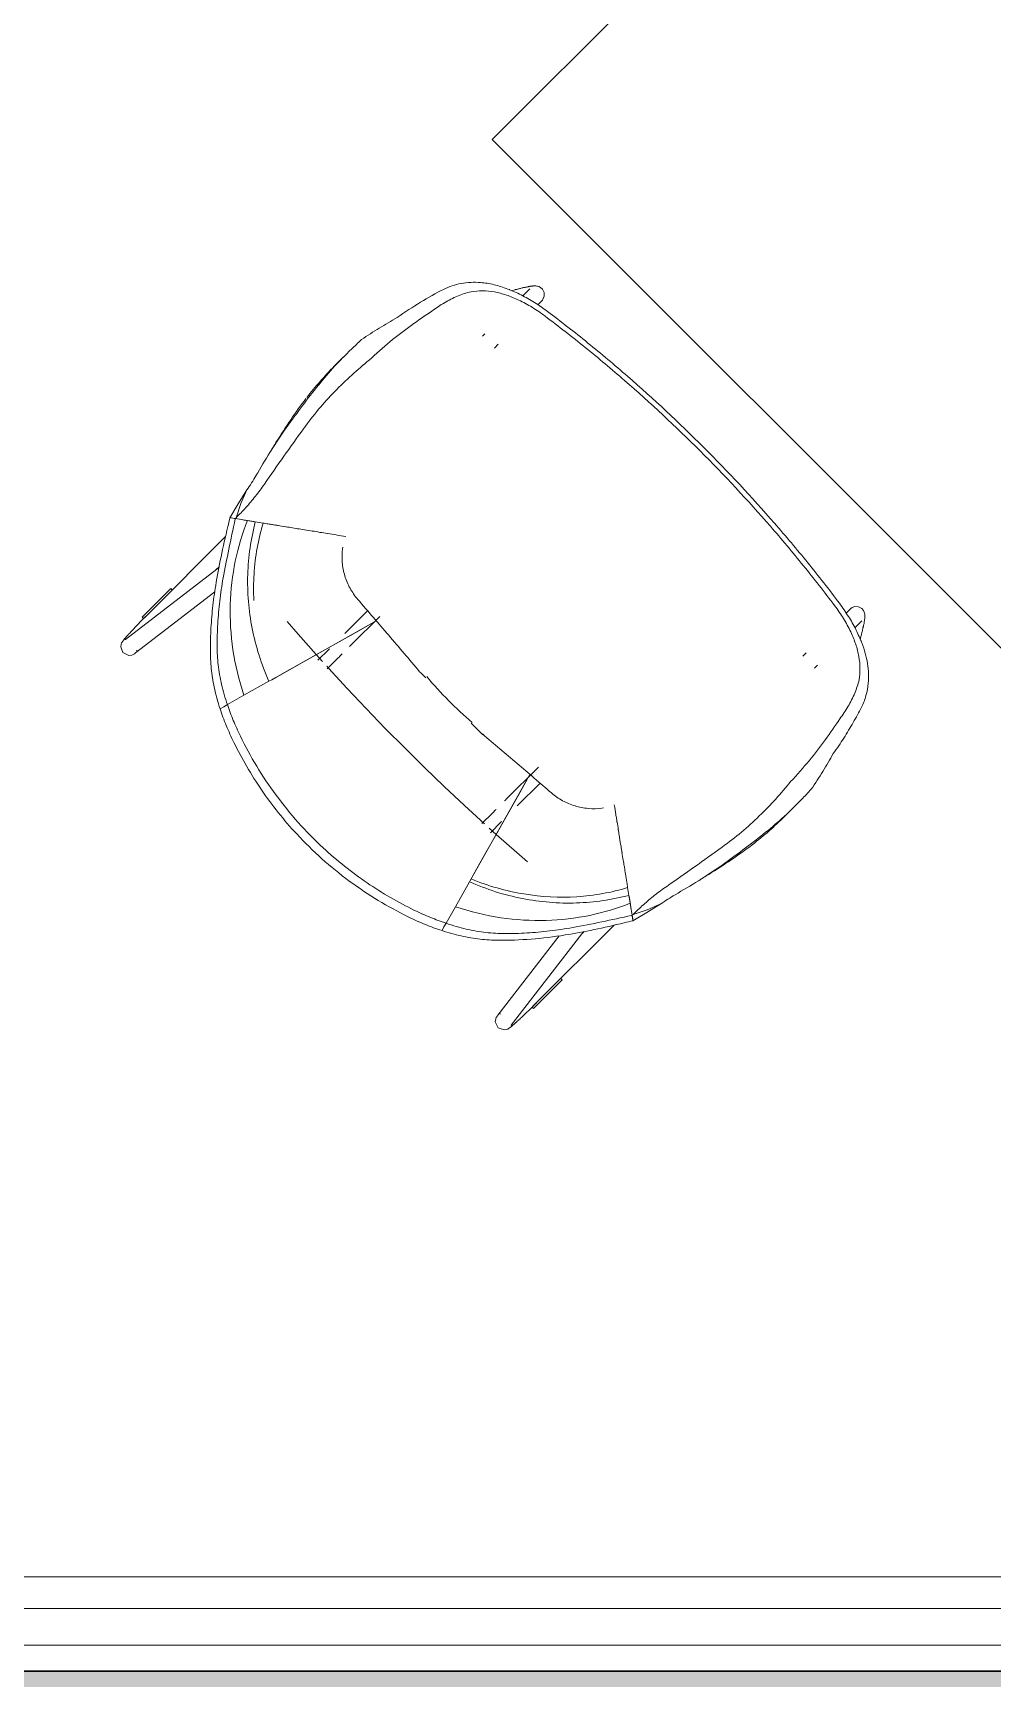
# Model space of a CAD drawing. Header units: millimetres. Extents: x 155927 to 295199, y -4084 to 97293.
# Drawn here: x 158432 to 159346, y 26065 to 27635 of the extents above; entities that cross this region are included whole.
import ezdxf

# ---------------------------------------------------------------- set-up
doc = ezdxf.new("R2010")
doc.units = ezdxf.units.MM
doc.header["$MEASUREMENT"] = 0
for name, color, linetype, lineweight in [('A-WALL-PATT', 7, 'CONTINUOUS', 9), ('I-FURN', 8, 'CONTINUOUS', 9), ('I-WALL', 7, 'CONTINUOUS', 9)]:
    doc.layers.add(name, color=color, linetype=linetype, lineweight=lineweight)

msp = doc.modelspace()

# ---------------------------------------------------------------- hatches: boundary and pattern name
at = {"layer": 'A-WALL-PATT'}
msp.add_hatch(color=256, dxfattribs=at).paths.add_polyline_path([(160696.7, 26057.6), (160696.7, 26072.6), (157247.8, 26072.6), (157247.8, 26057.6), (160138.2, 26057.6)], flags=0)

# ---------------------------------------------------------------- linework, layer by layer
at = {"layer": 'I-FURN'}
for p, q in [((159364.5, 28028.4), (158869.5, 27533.5)), ((158869.5, 27533.5), (159364.5, 27038.5)), ((158886, 27390.8), (158886.1, 27390.3)), ((158891.3, 27390.2), (158887.9, 27389.3)), ((158891.5, 27390.3), (158891.3, 27390.2)), ((158892.2, 27390.5), (158891.5, 27390.3)), ((158892.9, 27390.6), (158892.2, 27390.5)), ((158893.7, 27390.8), (158892.9, 27390.6)), ((158894.4, 27391), (158893.7, 27390.8)), ((158895.1, 27391.2), (158894.4, 27391)), ((158895.8, 27391.4), (158895.1, 27391.2)), ((158896.5, 27391.5), (158895.8, 27391.4)), ((158897.2, 27391.7), (158896.5, 27391.5)), ((158897.9, 27391.9), (158897.2, 27391.7)), ((158898.6, 27392), (158897.9, 27391.9)), ((158899.2, 27392.2), (158898.6, 27392)), ((158905.4, 27391), (158898.7, 27384.3)), ((158899.9, 27392.3), (158899.2, 27392.2)), ((158900.5, 27392.5), (158899.9, 27392.3)), ((158901.2, 27392.6), (158900.5, 27392.5)), ((158901.8, 27392.7), (158901.2, 27392.6)), ((158902.4, 27392.8), (158901.8, 27392.7)), ((158903, 27393), (158902.4, 27392.8)), ((158903.6, 27393.1), (158903, 27393)), ((158904.2, 27393.2), (158903.6, 27393.1)), ((158904.7, 27393.3), (158904.2, 27393.2)), ((158905.3, 27393.4), (158904.7, 27393.3)), ((158905.8, 27393.5), (158905.3, 27393.4)), ((158906.3, 27393.5), (158905.8, 27393.5)), ((158906.8, 27393.6), (158906.3, 27393.5)), ((158907.3, 27393.7), (158906.8, 27393.6)), ((158907.8, 27393.7), (158907.3, 27393.7)), ((158908.2, 27393.8), (158907.8, 27393.7)), ((158908.7, 27393.8), (158908.2, 27393.8)), ((158909.2, 27393.8), (158908.7, 27393.8)), ((158909.6, 27393.9), (158909.2, 27393.8)), ((158910.1, 27393.9), (158909.6, 27393.9)), ((158910.6, 27393.9), (158910.1, 27393.9)), ((158911.2, 27393.8), (158910.6, 27393.9)), ((158911.9, 27393.7), (158911.2, 27393.8)), ((158912.7, 27393.6), (158911.9, 27393.7)), ((158913.9, 27393.2), (158912.7, 27393.6)), ((158915.4, 27392.5), (158913.9, 27393.2)), ((158917.3, 27390.8), (158915.4, 27392.5)), ((158918.9, 27387.7), (158917.3, 27390.8)), ((158918.2, 27381.8), (158917.3, 27380.4)), ((158919, 27384.2), (158918.2, 27381.8)), ((158918.9, 27387.7), (158919, 27384.2)), ((158912.9, 27375.9), (158916.7, 27379.7)), ((158917.3, 27380.4), (158916.7, 27379.7)), ((158862.4, 27348.1), (158860.3, 27345.9)), ((158871.6, 27334.6), (158875.3, 27338.3)), ((158727.4, 27325.8), (158721.5, 27319.8)), ((158664.3, 27245.7), (158671.5, 27256.4)), ((158671.5, 27256.4), (158679.7, 27267.7)), ((158657.5, 27235.1), (158664.3, 27245.7)), ((158635.5, 27199.3), (158627.3, 27186)), ((158629.8, 27186.3), (158635.5, 27199.3)), ((158627.3, 27186), (158619.2, 27172.7)), ((158625.2, 27172.8), (158629.8, 27186.3)), ((158624.6, 27171.9), (158619.3, 27172.8)), ((158624.6, 27171.9), (158619.3, 27172.8)), ((158619.3, 27172.8), (158624.6, 27171.9)), ((158624.5, 27171.4), (158624.6, 27171.9)), ((158625.2, 27172.8), (158624.6, 27171.9)), ((158630, 27171), (158636.1, 27170.1)), ((158636.1, 27170.1), (158640.4, 27169.4)), ((158640.4, 27169.4), (158643.6, 27168.8)), ((158643.6, 27168.8), (158651, 27167.6)), ((158615.3, 27154.8), (158541.3, 27080.8)), ((158727.1, 27144.6), (158726.8, 27143.1)), ((158606.9, 27123.8), (158519.7, 27056.6)), ((158606.4, 27123.3), (158609.1, 27126)), ((158606.9, 27123.8), (158608.1, 27124.6)), ((158608.1, 27124.6), (158608.2, 27124.6)), ((158529.4, 27043.9), (158605, 27102.1)), ((158562.9, 27105.2), (158535.6, 27078)), ((158562.9, 27105.2), (158564.3, 27103.8)), ((158750.6, 27084.1), (158728.9, 27062.4)), ((159210.7, 27085.7), (159206.9, 27081.9)), ((159211.4, 27086.3), (159210.7, 27085.7)), ((159212.8, 27087.2), (159211.4, 27086.3)), ((159215.2, 27088), (159212.8, 27087.2)), ((159218.7, 27087.9), (159215.2, 27088)), ((159218.7, 27087.9), (159221.8, 27086.3)), ((159221.8, 27086.3), (159223.5, 27084.4)), ((159223.5, 27084.4), (159224.2, 27082.8)), ((158528, 27067.2), (158528.8, 27068.1)), ((158528.8, 27068.1), (158529.7, 27069)), ((158529.7, 27069), (158530.6, 27069.9)), ((158530.6, 27069.9), (158531.5, 27070.8)), ((158531.5, 27070.8), (158532.4, 27071.8)), ((158532.4, 27071.8), (158533.3, 27072.7)), ((158533.3, 27072.7), (158534.2, 27073.7)), ((158534.2, 27073.7), (158535.2, 27074.7)), ((158535.2, 27074.7), (158536.1, 27075.6)), ((158537, 27076.5), (158535.7, 27077.9)), ((158536.1, 27075.6), (158537.1, 27076.6)), ((158541.3, 27080.8), (158537, 27076.5)), ((158537.1, 27076.6), (158538.1, 27077.6)), ((158538.1, 27077.6), (158539.1, 27078.6)), ((158539.1, 27078.6), (158540.1, 27079.6)), ((158540.1, 27079.6), (158541.1, 27080.6)), ((158541.1, 27080.6), (158541.3, 27080.8)), ((158659.3, 27018.3), (158758.9, 27074.4)), ((158673.9, 27073.9), (158684.4, 27061.8)), ((158735.2, 27051.7), (158762.2, 27078.7)), ((158758.9, 27074.4), (158742.2, 27065)), ((159215.3, 27067.7), (159222, 27074.4)), ((159223.2, 27068.2), (159223, 27067.6)), ((159223.3, 27068.9), (159223.2, 27068.2)), ((159223.5, 27069.5), (159223.3, 27068.9)), ((159223.6, 27070.2), (159223.5, 27069.5)), ((159223.7, 27070.8), (159223.6, 27070.2)), ((159223.9, 27071.4), (159223.7, 27070.8)), ((159224, 27072), (159223.9, 27071.4)), ((159224.1, 27072.6), (159224, 27072)), ((159224.2, 27073.2), (159224.1, 27072.6)), ((159224.2, 27082.8), (159224.6, 27081.7)), ((159224.3, 27073.7), (159224.2, 27073.2)), ((159224.4, 27074.3), (159224.3, 27073.7)), ((159224.5, 27074.8), (159224.4, 27074.3)), ((159224.6, 27075.8), (159224.5, 27075.3)), ((159224.5, 27075.3), (159224.5, 27074.8)), ((159224.6, 27081.7), (159224.8, 27080.9)), ((159224.7, 27076.3), (159224.6, 27075.8)), ((159224.8, 27077.2), (159224.7, 27076.8)), ((159224.7, 27076.8), (159224.7, 27076.3)), ((159224.8, 27080.9), (159224.8, 27080.2)), ((159224.8, 27080.2), (159224.9, 27079.6)), ((159224.9, 27078.6), (159224.8, 27078.2)), ((159224.8, 27078.2), (159224.8, 27077.7)), ((159224.8, 27077.7), (159224.8, 27077.2)), ((159224.9, 27079.6), (159224.9, 27079.1)), ((159224.9, 27079.1), (159224.9, 27078.6)), ((158515.2, 27049.7), (158515.6, 27052.2)), ((158515.6, 27052.2), (158516.1, 27053.4)), ((158516.1, 27053.4), (158516.5, 27054.1)), ((158516.5, 27054.1), (158516.9, 27054.6)), ((158516.9, 27054.6), (158517.2, 27055.1)), ((158517.2, 27055.1), (158517.5, 27055.5)), ((158517.5, 27055.5), (158517.9, 27056)), ((158517.9, 27056), (158518.2, 27056.4)), ((158518.2, 27056.4), (158518.6, 27056.9)), ((158518.6, 27056.9), (158519, 27057.4)), ((158519, 27057.4), (158519.5, 27057.9)), ((158519.4, 27056.4), (158519.5, 27056.4)), ((158519.5, 27057.9), (158520, 27058.5)), ((158519.5, 27056.4), (158519.6, 27056.5)), ((158519.6, 27056.5), (158519.7, 27056.6)), ((158520, 27058.5), (158520.5, 27059.1)), ((158520.5, 27059.1), (158521, 27059.7)), ((158521, 27059.7), (158521.6, 27060.3)), ((158521.6, 27060.3), (158522.2, 27061)), ((158522.2, 27061), (158522.8, 27061.7)), ((158522.8, 27061.7), (158523.5, 27062.4)), ((158523.5, 27062.4), (158524.2, 27063.1)), ((158524.2, 27063.1), (158524.9, 27063.9)), ((158524.9, 27063.9), (158525.6, 27064.7)), ((158525.6, 27064.7), (158526.4, 27065.5)), ((158526.4, 27065.5), (158527.2, 27066.3)), ((158527.2, 27066.3), (158528, 27067.2)), ((158684.4, 27061.8), (158701.5, 27042.4)), ((158720.7, 27052.9), (158701.2, 27041.9)), ((158742.2, 27065), (158720.7, 27052.9)), ((159220.3, 27056.9), (159221.2, 27060.3)), ((159221.3, 27060.5), (159221.2, 27060.3)), ((159221.5, 27061.2), (159221.3, 27060.5)), ((159221.3, 27055.1), (159221.8, 27054.9)), ((159221.7, 27061.9), (159221.5, 27061.2)), ((159221.8, 27062.6), (159221.7, 27061.9)), ((159222, 27063.4), (159221.8, 27062.6)), ((159222.2, 27064.1), (159222, 27063.4)), ((159222.4, 27064.8), (159222.2, 27064.1)), ((159222.6, 27065.5), (159222.4, 27064.8)), ((159222.7, 27066.2), (159222.6, 27065.5)), ((159222.9, 27066.9), (159222.7, 27066.2)), ((159223, 27067.6), (159222.9, 27066.9)), ((158517.3, 27044.1), (158515.2, 27049.7)), ((158517.3, 27044.1), (158523.1, 27041.4)), ((158523.1, 27041.4), (158525.8, 27041.8)), ((158525.8, 27041.8), (158527.1, 27042.3)), ((158527.1, 27042.3), (158527.8, 27042.7)), ((158527.8, 27042.7), (158528.3, 27043.1)), ((158528.3, 27043.1), (158528.8, 27043.4)), ((158528.8, 27043.4), (158529.2, 27043.8)), ((158529.2, 27043.8), (158529.4, 27043.9)), ((158530.2, 27045.7), (158530.3, 27045.9)), ((158530.3, 27045.9), (158530.5, 27046.1)), ((158530.5, 27046.1), (158530.7, 27046.4)), ((158701.2, 27041.9), (158684.5, 27032.5)), ((158701.5, 27042.4), (158707.6, 27035.7)), ((158713.6, 27047.1), (158703.3, 27036.8)), ((158712.2, 27028.7), (158722.1, 27038.6)), ((158713.6, 27047.1), (158714.3, 27047.8)), ((158722.7, 27039.2), (158722.1, 27038.6)), ((158723.4, 27039.9), (158722.7, 27039.2)), ((158724.1, 27040.6), (158723.4, 27039.9)), ((158724.8, 27041.3), (158724.1, 27040.6)), ((158725.6, 27042.1), (158724.8, 27041.3)), ((158726.3, 27042.8), (158725.6, 27042.1)), ((158734.3, 27050.9), (158733.5, 27050)), ((158735.2, 27051.7), (158734.3, 27050.9)), ((159168.8, 27043.8), (159165.6, 27040.6)), ((158671.5, 27025.2), (158663, 27020.4)), ((158684.5, 27032.5), (158671.5, 27025.2)), ((158713.4, 27029.2), (158711.7, 27031.2)), ((158731.2, 27010), (158713.4, 27029.2)), ((159176.9, 27029.3), (159179.8, 27032.2)), ((158656.6, 27016.8), (158632.7, 27003.4)), ((158632.7, 27003.4), (158656.6, 27016.8)), ((158659.3, 27018.3), (158656.6, 27016.8)), ((158656.6, 27016.8), (158659.3, 27018.3)), ((158663, 27020.4), (158659.3, 27018.3)), ((158749.2, 26990.9), (158731.2, 27010)), ((158610, 26990.5), (158613.5, 26992.5)), ((158610, 26990.5), (158613.5, 26992.5)), ((158613.5, 26992.5), (158617, 26994.5)), ((158613.5, 26992.5), (158617, 26994.5)), ((158632.7, 27003.4), (158617, 26994.5)), ((158617, 26994.5), (158632.7, 27003.4)), ((158767.5, 26971.9), (158749.2, 26990.9)), ((158786.1, 26953.2), (158767.5, 26971.9)), ((158860.5, 26965.7), (158860.2, 26966.5)), ((158804.9, 26934.7), (158786.1, 26953.2)), ((158823.8, 26916.4), (158804.9, 26934.7)), ((158905.5, 26927.9), (158849.3, 26828.3)), ((158913.5, 26935), (158882.7, 26904.2)), ((158896, 26911.1), (158905.5, 26927.9)), ((158843, 26898.4), (158823.8, 26916.4)), ((158884, 26889.7), (158896, 26911.1)), ((158893.4, 26897.9), (158915.1, 26919.6)), ((158862.2, 26880.7), (158843, 26898.4)), ((158881.1, 26902.6), (158882, 26903.4)), ((158882, 26903.4), (158882.7, 26904.2)), ((158974.1, 26895.8), (158975.6, 26896)), ((159150.8, 26890.4), (159156.8, 26896.4)), ((158869.6, 26891.1), (158859.7, 26881.2)), ((158867.8, 26872.3), (158878.1, 26882.6)), ((158869.6, 26891.1), (158870.3, 26891.7)), ((158870.3, 26891.7), (158871, 26892.4)), ((158871, 26892.4), (158871.7, 26893.2)), ((158871.7, 26893.2), (158872.4, 26893.9)), ((158872.4, 26893.9), (158873.2, 26894.6)), ((158872.9, 26870.1), (158884, 26889.7)), ((158878.7, 26883.2), (158878.1, 26882.6)), ((158863.5, 26853.4), (158872.9, 26870.1)), ((158873.4, 26870.5), (158866.7, 26876.6)), ((158892.8, 26853.4), (158873.4, 26870.5)), ((158856.2, 26840.5), (158863.5, 26853.4)), ((158903.1, 26844.5), (158892.8, 26853.4)), ((159098.7, 26848.6), (159087.4, 26840.5)), ((158851.4, 26832), (158856.2, 26840.5)), ((159076.7, 26833.3), (159066.1, 26826.5)), ((159087.4, 26840.5), (159076.7, 26833.3)), ((158834.4, 26801.7), (158847.8, 26825.6)), ((158847.8, 26825.6), (158834.4, 26801.7)), ((158847.8, 26825.6), (158849.3, 26828.3)), ((158849.3, 26828.3), (158847.8, 26825.6)), ((158849.3, 26828.3), (158851.4, 26832)), ((158998.6, 26820), (158999.8, 26812.6)), ((158825.5, 26786), (158834.4, 26801.7)), ((158834.4, 26801.7), (158825.5, 26786)), ((158999.8, 26812.6), (159000.4, 26809.4)), ((159000.4, 26809.4), (159001.1, 26805.1)), ((159001.1, 26805.1), (159002, 26799)), ((159017, 26796.3), (159030.3, 26804.5)), ((159030.3, 26804.5), (159017.3, 26798.7)), ((158825.5, 26786), (158823.5, 26782.5)), ((158825.5, 26786), (158823.5, 26782.5)), ((159002.9, 26793.6), (159002.4, 26793.5)), ((159003.8, 26794.2), (159002.9, 26793.6)), ((159003.8, 26788.3), (159002.9, 26793.6)), ((159003.7, 26788.9), (159002.9, 26793.6)), ((159002.9, 26793.6), (159003.8, 26788.3)), ((159003.7, 26788.2), (159017, 26796.3)), ((159017.3, 26798.7), (159003.8, 26794.2)), ((158823.5, 26782.5), (158821.6, 26779)), ((158823.5, 26782.5), (158821.6, 26779)), ((158933.2, 26774), (158874.9, 26698.4)), ((158887.6, 26688.7), (158954.8, 26775.9)), ((158911.8, 26710.3), (158985.8, 26784.2)), ((158957, 26778.1), (158954.4, 26775.4)), ((158954.8, 26775.9), (158955.6, 26777.1)), ((158909, 26704.6), (158936.2, 26731.9)), ((158934.8, 26733.3), (158936.2, 26731.9)), ((158907.6, 26706), (158911.8, 26710.3)), ((158907.6, 26706.1), (158908.6, 26707.1)), ((158908.6, 26707.1), (158909.6, 26708.1)), ((158909.6, 26708.1), (158910.6, 26709.1)), ((158910.6, 26709.1), (158911.6, 26710.1)), ((158911.6, 26710.1), (158911.8, 26710.3)), ((158872.4, 26692.1), (158872.9, 26694.8)), ((158875.1, 26686.3), (158872.4, 26692.1)), ((158872.9, 26694.8), (158873.4, 26696)), ((158873.4, 26696), (158873.8, 26696.8)), ((158873.8, 26696.8), (158874.1, 26697.3)), ((158874.1, 26697.3), (158874.4, 26697.8)), ((158874.4, 26697.8), (158874.8, 26698.2)), ((158874.8, 26698.2), (158874.9, 26698.4)), ((158876.7, 26699.2), (158876.9, 26699.3)), ((158876.9, 26699.3), (158877.1, 26699.5)), ((158877.1, 26699.5), (158877.4, 26699.7)), ((158891.3, 26690.6), (158892, 26691.2)), ((158892, 26691.2), (158892.7, 26691.8)), ((158892.7, 26691.8), (158893.4, 26692.5)), ((158893.4, 26692.5), (158894.1, 26693.1)), ((158894.1, 26693.1), (158894.9, 26693.9)), ((158894.9, 26693.9), (158895.7, 26694.6)), ((158895.7, 26694.6), (158896.5, 26695.4)), ((158896.5, 26695.4), (158897.4, 26696.2)), ((158897.4, 26696.2), (158898.2, 26697)), ((158898.2, 26697), (158899.1, 26697.8)), ((158899.1, 26697.8), (158900, 26698.7)), ((158900, 26698.7), (158900.9, 26699.5)), ((158900.9, 26699.5), (158901.8, 26700.4)), ((158901.8, 26700.4), (158902.8, 26701.4)), ((158902.8, 26701.4), (158903.7, 26702.3)), ((158903.7, 26702.3), (158904.7, 26703.2)), ((158904.7, 26703.2), (158905.7, 26704.2)), ((158905.7, 26704.2), (158906.6, 26705.1)), ((158906.6, 26705.1), (158907.6, 26706.1)), ((158908.9, 26704.6), (158907.6, 26706)), ((158875.1, 26686.3), (158880.8, 26684.2)), ((158880.8, 26684.2), (158883.3, 26684.6)), ((158883.3, 26684.6), (158884.4, 26685.1)), ((158884.4, 26685.1), (158885.1, 26685.5)), ((158885.1, 26685.5), (158885.6, 26685.9)), ((158885.6, 26685.9), (158886.1, 26686.2)), ((158886.1, 26686.2), (158886.6, 26686.5)), ((158886.6, 26686.5), (158887, 26686.9)), ((158887, 26686.9), (158887.5, 26687.2)), ((158887.4, 26688.5), (158887.6, 26688.6)), ((158887.4, 26688.4), (158887.4, 26688.5)), ((158887.5, 26687.2), (158887.9, 26687.6)), ((158887.6, 26688.6), (158887.6, 26688.7)), ((158887.9, 26687.6), (158888.4, 26688)), ((158888.4, 26688), (158888.9, 26688.5)), ((158888.9, 26688.5), (158889.5, 26689)), ((158889.5, 26689), (158890.1, 26689.5)), ((158890.1, 26689.5), (158890.7, 26690)), ((158890.7, 26690), (158891.3, 26690.6)), ((157700, 26162.5), (160100, 26162.5)), ((160100, 26132.5), (157700, 26132.5)), ((160100, 26132.5), (157700, 26132.5)), ((157700, 26097.5), (160100, 26097.5))]:
    msp.add_line(p, q, dxfattribs=at)
msp.add_arc((159094.6, 27263.6), 376.1, 220.1259, 229.5293, dxfattribs=at)
for centre, major_axis, ratio, start_param, end_param in [((162940.2, 25518.6), (4235.4, 4235.4), 0.743145, 1.876602, 1.878583), ((163183.8, 24464.2), (3756.6, -3756.6), 0.981627, 3.381927, 3.386869), ((158118.3, 27132.6), (411.5, 411.5), 0.743145, 5.413461, 5.430001), ((157349.6, 31109.2), (4235.4, 4235.4), 0.743145, 4.404602, 4.406583), ((156295.2, 31352.8), (3756.6, -3756.6), 0.981627, 6.037909, 6.042851), ((158963.6, 26287.3), (411.5, 411.5), 0.743145, 0.853184, 0.869724)]:
    msp.add_ellipse(centre, major_axis=major_axis, ratio=ratio, start_param=start_param, end_param=end_param, dxfattribs=at)
for points, knots in [([(158823, 27390.6), (158825.7, 27391.9), (158831.2, 27394.2), (158842.8, 27397.1), (158856.2, 27397.8), (158871.2, 27395.4), (158879.9, 27392.6), (158884.3, 27390.9)], [-1, -1, -1, -1, -0.85, -0.7, -0.4, -0.2, 0, 0, 0, 0]), ([(158922.2, 27369.5), (158935.2, 27359.7), (158960.9, 27339.7), (159011.3, 27297.3), (159071.8, 27240.8), (159128.3, 27180.3), (159170.7, 27129.9), (159190.8, 27104.2), (159200.5, 27091.2)], [-1, -1, -1, -1, -0.875, -0.75, -0.5, -0.25, -0.125, 0, 0, 0, 0]), ([(159196, 27088.9), (159186.3, 27101.8), (159166.4, 27127.3), (159124.5, 27177.3), (159068.4, 27237.4), (159008.4, 27293.4), (158958.4, 27335.4), (158932.8, 27355.3), (158919.9, 27365)], [-1, -1, -1, -1, -0.875, -0.75, -0.5, -0.25, -0.125, 0, 0, 0, 0]), ([(158718.9, 27317.3), (158714.2, 27312.5), (158705.2, 27302.9), (158696.7, 27292.6), (158692.7, 27287.5)], [0, 0, 0, 0, 0.5, 0.9689685, 0.9689685, 0.9689685, 0.9689685]), ([(158651, 27167.6), (158646.4, 27152.1), (158641.9, 27127.6), (158641.8, 27102.3), (158642.2, 27093.9)], [0, 0, 0, 0, 0.3333333, 0.5000122, 0.5000122, 0.5000122, 0.5000122]), ([(158651, 27167.6), (158651.6, 27167.5), (158653.2, 27167.3), (158657.2, 27166.6), (158660.6, 27166.1), (158662, 27165.8)], [-1, -1, -1, -1, -0.8928571, -0.7857143, -0.7142857, -0.7142857, -0.7142857, -0.7142857]), ([(158661.8, 27165.9), (158662.5, 27165.8), (158663.7, 27165.6), (158665, 27165.4), (158665.5, 27165.3)], [-0.71428571, -0.71428571, -0.71428571, -0.71428571, -0.67857143, -0.65678994, -0.65678994, -0.65678994, -0.65678994]), ([(159221.7, 26992), (159223.4, 26995.6), (159226.2, 27003), (159228.8, 27016.8), (159228.2, 27030.5), (159225.4, 27043.4), (159223.2, 27050), (159221.9, 27053.3)], [0, 0, 0, 0, 0.2, 0.4, 0.7, 0.85, 1, 1, 1, 1]), ([(158789.3, 26792.2), (158779.6, 26796.9), (158760.6, 26807.3), (158733, 26825.8), (158706.8, 26847.1), (158677.8, 26875.6), (158654, 26905.5), (158635.2, 26935.3), (158627, 26950.6), (158623.2, 26958.3)], [-1, -1, -1, -1, -0.861111, -0.722222, -0.583333, -0.444444, -0.222222, -0.111111, 0, 0, 0, 0]), ([(158629.4, 26964.4), (158634, 26954.8), (158644.4, 26935.7), (158662.9, 26908), (158684.1, 26881.8), (158712.6, 26852.8), (158742.6, 26829), (158772.4, 26810.2), (158787.7, 26802.1), (158795.4, 26798.3)], [-1, -1, -1, -1, -0.861111, -0.722222, -0.583333, -0.444444, -0.222222, -0.111111, 0, 0, 0, 0]), ([(158988.6, 26881.7), (158988.4, 26883), (158988, 26885.7), (158987.6, 26888.4), (158987.3, 26889.8)], [0.85714286, 0.85714286, 0.85714286, 0.85714286, 0.89285714, 0.93070121, 0.93070121, 0.93070121, 0.93070121]), ([(158988.5, 26882.8), (158988.9, 26880.2), (158989.4, 26877.4), (158989.8, 26874.5), (158989.9, 26874.3)], [-0.85714286, -0.85714286, -0.85714286, -0.85714286, -0.78571429, -0.77790979, -0.77790979, -0.77790979, -0.77790979]), ([(158991.1, 26866.7), (158991, 26867.3), (158990.6, 26869.7), (158990.2, 26872.3), (158989.9, 26874.2), (158989.9, 26874.3)], [0.71428571, 0.71428571, 0.71428571, 0.71428571, 0.73214286, 0.78571429, 0.78716796, 0.78716796, 0.78716796, 0.78716796])]:
    msp.add_open_spline(points, degree=3, knots=knots, dxfattribs=at)
for points in [[(158778.8, 27363.6), (158786.3, 27368.9), (158801.1, 27378.7), (158815.8, 27387), (158823, 27390.6)], [(158849.3, 27388.3), (158844.9, 27387.3), (158836.3, 27384.5), (158823.9, 27378.1), (158815.9, 27372.8), (158812, 27369.9)], [(158894.9, 27380.3), (158890.9, 27382.2), (158883.1, 27385.4), (158871.5, 27388.4), (158860.1, 27389.5), (158852.9, 27388.9), (158849.3, 27388.3)], [(158884.3, 27390.9), (158888.5, 27389.3), (158897, 27385.5), (158909.8, 27378.3), (158918.1, 27372.6), (158922.2, 27369.5)], [(158812, 27369.9), (158805.5, 27365.6), (158792.2, 27356.4), (158771.9, 27341), (158758.7, 27329.2), (158752.1, 27323)], [(158919.9, 27365), (158915.9, 27368.1), (158907.6, 27373.7), (158899.2, 27378.3), (158894.9, 27380.3)], [(158744.8, 27342.6), (158750.5, 27346.5), (158761.7, 27353.8), (158773.1, 27360.4), (158778.8, 27363.6)], [(158725.3, 27323.6), (158728.5, 27326.9), (158735, 27333.4), (158741.6, 27339.6), (158744.8, 27342.6)], [(158679.7, 27267.7), (158684.6, 27274.3), (158694.3, 27287.4), (158709.3, 27306.4), (158719.8, 27318.1), (158725.3, 27323.6)], [(158752.1, 27323), (158746.5, 27318.5), (158735.4, 27308.9), (158719.2, 27293.4), (158703.8, 27276.4), (158694.2, 27264.1), (158689.6, 27257.7)], [(158725.2, 27323.6), (158723.1, 27321.5), (158721, 27319.4), (158718.9, 27317.3)], [(158691.9, 27286.5), (158686.9, 27280), (158677.3, 27266.4), (158668.1, 27252.2), (158663.6, 27245)], [(158689.6, 27257.7), (158683.3, 27249), (158670.8, 27231.4), (158658.4, 27213.8), (158652.3, 27204.9)], [(158635.5, 27199.3), (158637, 27201.5), (158640, 27205.9), (158642.9, 27210.6), (158644.3, 27212.9)], [(158652.3, 27204.9), (158649.5, 27200.9), (158643.8, 27193.2), (158634.7, 27182.4), (158628.4, 27175.9), (158625.2, 27172.8)], [(158617.4, 27164.3), (158615, 27154.5), (158610.7, 27135.3), (158607.3, 27117), (158605.8, 27108.1)], [(158612.9, 27115.3), (158614.6, 27124.3), (158618.2, 27142.6), (158622.3, 27161.7), (158624.5, 27171.4)], [(158636.1, 27170.1), (158626.3, 27145.5), (158614.7, 27091), (158623.1, 27032.1), (158632.7, 27003.4)], [(158624.6, 27171.9), (158623.2, 27172.1), (158621.4, 27172.4), (158619.3, 27172.8)], [(158624.6, 27171.9), (158627.3, 27171.5), (158629.6, 27171.1), (158631.6, 27170.8)], [(158631.6, 27170.8), (158633.5, 27170.5), (158635, 27170.2), (158636.1, 27170.1)], [(158643.6, 27168.8), (158639.4, 27152.6), (158634.4, 27119), (158638.6, 27067), (158649.3, 27033.1), (158656.6, 27016.8)], [(158636.1, 27170.1), (158637.7, 27169.8), (158639.1, 27169.6), (158640.4, 27169.4)], [(158640.4, 27169.4), (158641.7, 27169.1), (158642.7, 27169), (158643.6, 27168.8)], [(158665.5, 27165.3), (158667.5, 27165), (158669.8, 27164.6), (158672.1, 27164.2)], [(158671.7, 27164.3), (158673.4, 27164), (158675.3, 27163.7), (158677.1, 27163.4)], [(158677.2, 27163.4), (158679.5, 27163), (158681.9, 27162.6), (158684.5, 27162.2)], [(158683.9, 27162.3), (158686, 27162), (158688.2, 27161.6), (158690.5, 27161.2)], [(158690.5, 27161.2), (158693.1, 27160.8), (158695.8, 27160.4), (158698.6, 27159.9)], [(158697.7, 27160.1), (158700.2, 27159.7), (158702.7, 27159.3), (158705.2, 27158.8)], [(158705.3, 27158.8), (158707.6, 27158.5), (158709.9, 27158.1), (158712.3, 27157.7)], [(158712.7, 27157.6), (158715.4, 27157.2), (158718.1, 27156.8), (158720.8, 27156.3)], [(158720.8, 27156.3), (158723.8, 27155.8), (158726.8, 27155.4), (158729.9, 27154.9)], [(158726.8, 27143.1), (158726.2, 27138.8), (158726, 27130.1), (158728.5, 27117.3), (158733.5, 27105.3), (158738.5, 27098.2), (158741.3, 27094.9)], [(158607.2, 27050.4), (158607.1, 27057.4), (158607.6, 27071.6), (158609.4, 27093.2), (158611.6, 27107.9), (158612.9, 27115.3)], [(158605.8, 27108.1), (158604.6, 27100.8), (158602.6, 27086.3), (158601, 27065), (158600.7, 27051), (158600.8, 27044.1)], [(158741.3, 27094.9), (158751.1, 27083.5), (158770.8, 27060.7), (158790.4, 27037.6), (158800.3, 27025.9)], [(159196, 27088.9), (159199.1, 27084.8), (159204.7, 27076.6), (159209.3, 27068.1), (159211.3, 27063.9)], [(159221.9, 27053.3), (159220.3, 27057.5), (159216.5, 27066), (159209.3, 27078.8), (159203.6, 27087), (159200.5, 27091.2)], [(159211.3, 27063.9), (159213.2, 27059.9), (159216.4, 27052.1), (159219.4, 27040.4), (159220.5, 27029.1), (159219.9, 27021.9), (159219.3, 27018.3)], [(158600.8, 27044.1), (158600.8, 27038.5), (158601.6, 27027), (158604.5, 27009), (158607.9, 26996.7), (158610, 26990.5)], [(158617, 26994.5), (158614.8, 27001), (158611, 27013.8), (158607.9, 27032.5), (158607.1, 27044.5), (158607.2, 27050.4)], [(158800.3, 27025.9), (158802.2, 27024), (158804.2, 27022), (158806.1, 27020.1)], [(159219.3, 27018.3), (159218.3, 27013.9), (159215.5, 27005.2), (159209.1, 26992.9), (159203.8, 26984.9), (159200.9, 26981)], [(158623.2, 26958.3), (158620.6, 26963.7), (158615.7, 26974.5), (158611.7, 26985.2), (158610, 26990.5)], [(158617, 26994.5), (158618.7, 26989.5), (158622.4, 26979.5), (158626.9, 26969.5), (158629.4, 26964.4)], [(159194.6, 26947.8), (159198.2, 26952.7), (159205, 26962.6), (159213.8, 26977.6), (159219.2, 26987.2), (159221.7, 26992)], [(158849.5, 26976.7), (158853.2, 26973), (158856.8, 26969.4), (158860.5, 26965.7)], [(159200.9, 26981), (159196.6, 26974.4), (159187.4, 26961.2), (159172, 26940.9), (159160.2, 26927.7), (159154, 26921.1)], [(158860.2, 26966.5), (158871.2, 26957.1), (158893.3, 26938.4), (158915.1, 26919.7), (158925.9, 26910.3)], [(159173.6, 26913.8), (159177.5, 26919.5), (159184.9, 26930.8), (159191.5, 26942.1), (159194.6, 26947.8)], [(159154, 26921.1), (159149.5, 26915.5), (159140, 26904.4), (159124.4, 26888.2), (159107.4, 26872.7), (159095.1, 26863.2), (159088.7, 26858.6)], [(159173.6, 26913.8), (159170.6, 26910.5), (159164.4, 26904), (159157.9, 26897.5), (159154.6, 26894.2)], [(158925.9, 26910.3), (158929.2, 26907.5), (158936.3, 26902.5), (158948.3, 26897.4), (158961.1, 26895), (158969.8, 26895.2), (158974.1, 26895.8)], [(158985.9, 26898.8), (158986.4, 26895.8), (158986.9, 26892.8), (158987.3, 26889.8)], [(159154.6, 26894.2), (159149.1, 26888.8), (159137.4, 26878.3), (159118.4, 26863.3), (159105.3, 26853.6), (159098.7, 26848.6)], [(159117.5, 26860.9), (159123, 26865.2), (159133.6, 26873.9), (159143.5, 26883.2), (159148.3, 26887.9)], [(159148.3, 26887.9), (159150.4, 26890), (159152.5, 26892.1), (159154.6, 26894.2)], [(158990.9, 26867.6), (158991.4, 26864.8), (158991.8, 26862.1), (158992.3, 26859.5)], [(158993.3, 26853.1), (158993, 26855.1), (158992.6, 26857.3), (158992.3, 26859.5)], [(158993.2, 26853.5), (158993.6, 26850.9), (158994, 26848.5), (158994.4, 26846.1)], [(159088.7, 26858.6), (159080, 26852.3), (159062.5, 26839.8), (159044.8, 26827.4), (159035.9, 26821.2)], [(159076, 26832.6), (159083.2, 26837.1), (159097.4, 26846.3), (159111, 26855.9), (159117.5, 26860.9)], [(158995.3, 26840.7), (158995, 26842.4), (158994.7, 26844.3), (158994.4, 26846.1)], [(158995.2, 26841.1), (158995.6, 26838.7), (158996, 26836.6), (158996.3, 26834.6)], [(158996.9, 26830.8), (158996.7, 26832), (158996.5, 26833.2), (158996.3, 26834.5)], [(158847.8, 26825.6), (158864.1, 26818.3), (158898, 26807.6), (158950, 26803.4), (158983.7, 26808.4), (158999.8, 26812.6)], [(158849.3, 26828.3), (158865.7, 26821.5), (158899.4, 26812), (158950.5, 26809.4), (158983.1, 26815.3), (158998.6, 26820)], [(158996.9, 26831), (158997.3, 26828.1), (158998.1, 26823.2), (158998.5, 26820.7), (158998.6, 26820)], [(159035.9, 26821.2), (159031.9, 26818.5), (159024.2, 26812.7), (159013.4, 26803.7), (159006.9, 26797.4), (159003.8, 26794.2)], [(158834.4, 26801.7), (158863.1, 26792.1), (158922, 26783.7), (158976.5, 26795.3), (159001.1, 26805.1)], [(159000.4, 26809.4), (159000.2, 26810.6), (159000, 26811.7), (158999.8, 26812.6)], [(159001.1, 26805.1), (159000.8, 26806.7), (159000.6, 26808.1), (159000.4, 26809.4)], [(159001.8, 26800.5), (159001.5, 26802.5), (159001.2, 26804), (159001.1, 26805.1)], [(159030.3, 26804.5), (159032.5, 26806), (159037, 26809), (159041.6, 26811.9), (159043.9, 26813.2)], [(158821.6, 26779), (158816.2, 26780.7), (158805.5, 26784.7), (158794.7, 26789.5), (158789.3, 26792.2)], [(158795.4, 26798.3), (158800.5, 26795.9), (158810.6, 26791.4), (158820.5, 26787.6), (158825.5, 26786)], [(158881.4, 26776.2), (158875.6, 26776.1), (158863.6, 26776.9), (158844.8, 26780), (158832, 26783.7), (158825.5, 26786)], [(158939.1, 26774.8), (158948.1, 26776.3), (158966.5, 26779.7), (158985.6, 26784), (158995.3, 26786.4)], [(159002.4, 26793.5), (158992.7, 26791.3), (158973.7, 26787.2), (158955.3, 26783.6), (158946.3, 26781.9)], [(159002.9, 26793.6), (159002.5, 26796.3), (159002.1, 26798.6), (159001.8, 26800.5)], [(159002.9, 26793.6), (159003.1, 26792.3), (159003.4, 26790.7), (159003.7, 26788.8)], [(158821.6, 26779), (158827.8, 26776.9), (158840, 26773.5), (158858, 26770.6), (158869.5, 26769.8), (158875.1, 26769.8)], [(158875.1, 26769.8), (158885.4, 26769.7), (158906.5, 26770.4), (158928.1, 26773), (158939.1, 26774.8)], [(158946.3, 26781.9), (158938.9, 26780.6), (158924.2, 26778.4), (158902.6, 26776.5), (158888.5, 26776.1), (158881.4, 26776.2)]]:
    msp.add_open_spline(points, degree=3, dxfattribs=at)
at = {"layer": 'I-WALL', "lineweight": 30}
msp.add_line((160696.7, 26072.6), (157247.8, 26072.6), dxfattribs=at)

doc.saveas('drawing.dxf')
